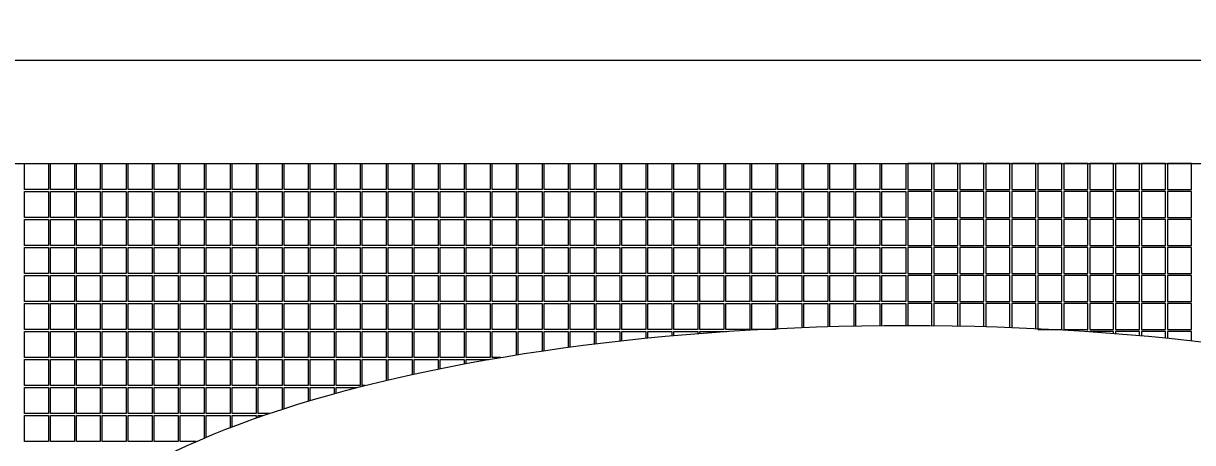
# Model space of a CAD drawing. Extents: x 365 to 1637, y -92 to 444.
# Drawn here: x 1109.69 to 1138.94, y 34.8 to 45.27 of the extents above; entities that cross this region are included whole.
import ezdxf

# ---------------------------------------------------------------- set-up
doc = ezdxf.new("R2010")
doc.units = 0
doc.layers.get('DEFPOINTS').update_dxf_attribs({"color": 252, "linetype": 'CONTINUOUS'})
for name, color, linetype, lineweight in [('-Dim_mm', 5, 'CONTINUOUS', 13), ('AA Detail', 6, 'CONTINUOUS', 20), ('ACTIVE_AREA', 6, 'CONTINUOUS', 0), ('VIEW_AREA', 44, 'CONTINUOUS', 20)]:
    doc.layers.add(name, color=color, linetype=linetype, lineweight=lineweight)
doc.styles.add('STYLE1', font='arial.ttf')
doc.dimstyles.new('LO_mm', dxfattribs={"dimtxt": 2.6666, "dimasz": 3, "dimexe": 0.5, "dimexo": 0.5, "dimgap": 0.5, "dimtad": 1, "dimzin": 4, "dimdsep": 46, "dimtxsty": 'STYLE1', "dimcen": -2.5, "dimclrd": 256, "dimclre": 256, "dimclrt": 256, "dimadec": 0, "dimazin": 0, "dimtp": 0.5, "dimtm": 0.5, "dimtfac": 1, "dimtmove": 0, "dimatfit": 1, "dimfxl": 0, "dimtolj": 1, "dimtzin": 0, "dimlwd": -1, "dimlwe": -1, "dimarcsym": 0})

# ---------------------------------------------------------------- blocks, each defined once
blk = doc.blocks.new('va')
at = {"layer": 'VIEW_AREA'}
blk.add_line((453.829, 176.903), (534.779, 176.903), dxfattribs=at)
blk = doc.blocks.new('*D222')
at = {"layer": '-Dim_mm', "transparency": 16777216}
for p, q in [((1092.812, 42.272), (1092.812, 56.264)), ((1170.762, 42.272), (1170.762, 56.264)), ((1167.762, 55.764), (1095.812, 55.764))]:
    blk.add_line(p, q, dxfattribs=at)
for points in [[(1095.812, 56.264), (1095.812, 55.264), (1092.812, 55.764)], [(1167.762, 56.264), (1167.762, 55.264), (1170.762, 55.764)]]:
    blk.add_solid(points, dxfattribs=at)
at = {"layer": 'DEFPOINTS', "color": 0, "transparency": 16777216}
for p in [(1092.812, 55.764), (1092.812, 41.772), (1170.762, 41.772)]:
    blk.add_point(p, dxfattribs=at)
at = {"layer": '-Dim_mm', "transparency": 16777216, "insert": (1131.787, 57.625), "char_height": 2.6666, "attachment_point": 5, "style": 'STYLE1'}
blk.add_mtext('\\A1;77.95 Active Area', dxfattribs=at)
blk = doc.blocks.new('*D223')
at = {"layer": '-Dim_mm', "transparency": 16777216}
for p, q in [((1090.312, 43.847), (1090.312, 62.93)), ((1173.262, 43.847), (1173.262, 62.93)), ((1170.262, 62.43), (1093.312, 62.43))]:
    blk.add_line(p, q, dxfattribs=at)
for points in [[(1093.312, 62.93), (1093.312, 61.93), (1090.312, 62.43)], [(1170.262, 62.93), (1170.262, 61.93), (1173.262, 62.43)]]:
    blk.add_solid(points, dxfattribs=at)
at = {"layer": 'DEFPOINTS', "color": 0, "transparency": 16777216}
for p in [(1090.312, 62.43), (1090.312, 43.347), (1173.262, 43.347)]:
    blk.add_point(p, dxfattribs=at)
at = {"layer": '-Dim_mm', "transparency": 16777216, "insert": (1131.787, 64.661), "char_height": 2.6666, "attachment_point": 5, "style": 'STYLE1'}
blk.add_mtext('\\A1;83.0 Viewing Area', dxfattribs=at)

msp = doc.modelspace()

# ---------------------------------------------------------------- linework, layer by layer
at = {"layer": 'AA Detail'}
msp.add_lwpolyline([(1092.812, 41.772), (1170.762, 41.772), (1170.762, 19.422), (1092.812, 19.422)], close=True, dxfattribs=at)
at = {"layer": 'ACTIVE_AREA'}
for points in [[(1110.312, 41.122), (1109.712, 41.122), (1109.712, 41.772), (1110.312, 41.772)], [(1110.962, 41.122), (1110.362, 41.122), (1110.362, 41.772), (1110.962, 41.772)], [(1111.612, 41.122), (1111.012, 41.122), (1111.012, 41.772), (1111.612, 41.772)], [(1112.262, 41.122), (1111.662, 41.122), (1111.662, 41.772), (1112.262, 41.772)], [(1112.912, 41.122), (1112.312, 41.122), (1112.312, 41.772), (1112.912, 41.772)], [(1113.562, 41.122), (1112.962, 41.122), (1112.962, 41.772), (1113.562, 41.772)], [(1114.212, 41.122), (1113.612, 41.122), (1113.612, 41.772), (1114.212, 41.772)], [(1114.862, 41.122), (1114.262, 41.122), (1114.262, 41.772), (1114.862, 41.772)], [(1115.512, 41.122), (1114.912, 41.122), (1114.912, 41.772), (1115.512, 41.772)], [(1116.162, 41.122), (1115.562, 41.122), (1115.562, 41.772), (1116.162, 41.772)], [(1116.812, 41.122), (1116.212, 41.122), (1116.212, 41.772), (1116.812, 41.772)], [(1117.462, 41.122), (1116.862, 41.122), (1116.862, 41.772), (1117.462, 41.772)], [(1118.112, 41.122), (1117.512, 41.122), (1117.512, 41.772), (1118.112, 41.772)], [(1118.762, 41.122), (1118.162, 41.122), (1118.162, 41.772), (1118.762, 41.772)], [(1119.412, 41.122), (1118.812, 41.122), (1118.812, 41.772), (1119.412, 41.772)], [(1120.062, 41.122), (1119.462, 41.122), (1119.462, 41.772), (1120.062, 41.772)], [(1120.712, 41.122), (1120.112, 41.122), (1120.112, 41.772), (1120.712, 41.772)], [(1121.362, 41.122), (1120.762, 41.122), (1120.762, 41.772), (1121.362, 41.772)], [(1122.012, 41.122), (1121.412, 41.122), (1121.412, 41.772), (1122.012, 41.772)], [(1122.662, 41.122), (1122.062, 41.122), (1122.062, 41.772), (1122.662, 41.772)], [(1123.312, 41.122), (1122.712, 41.122), (1122.712, 41.772), (1123.312, 41.772)], [(1123.962, 41.122), (1123.362, 41.122), (1123.362, 41.772), (1123.962, 41.772)], [(1124.612, 41.122), (1124.012, 41.122), (1124.012, 41.772), (1124.612, 41.772)], [(1125.262, 41.122), (1124.662, 41.122), (1124.662, 41.772), (1125.262, 41.772)], [(1125.912, 41.122), (1125.312, 41.122), (1125.312, 41.772), (1125.912, 41.772)], [(1126.562, 41.122), (1125.962, 41.122), (1125.962, 41.772), (1126.562, 41.772)], [(1127.212, 41.122), (1126.612, 41.122), (1126.612, 41.772), (1127.212, 41.772)], [(1127.862, 41.122), (1127.262, 41.122), (1127.262, 41.772), (1127.862, 41.772)], [(1128.512, 41.122), (1127.912, 41.122), (1127.912, 41.772), (1128.512, 41.772)], [(1129.162, 41.122), (1128.562, 41.122), (1128.562, 41.772), (1129.162, 41.772)], [(1129.812, 41.122), (1129.212, 41.122), (1129.212, 41.772), (1129.812, 41.772)], [(1130.462, 41.122), (1129.862, 41.122), (1129.862, 41.772), (1130.462, 41.772)], [(1131.112, 41.122), (1130.512, 41.122), (1130.512, 41.772), (1131.112, 41.772)], [(1131.762, 41.122), (1131.162, 41.122), (1131.162, 41.772), (1131.762, 41.772)], [(1131.812, 41.122), (1132.412, 41.122), (1132.412, 41.772), (1131.812, 41.772)], [(1132.462, 41.122), (1133.062, 41.122), (1133.062, 41.772), (1132.462, 41.772)], [(1133.112, 41.122), (1133.712, 41.122), (1133.712, 41.772), (1133.112, 41.772)], [(1133.762, 41.122), (1134.362, 41.122), (1134.362, 41.772), (1133.762, 41.772)], [(1134.412, 41.122), (1135.012, 41.122), (1135.012, 41.772), (1134.412, 41.772)], [(1135.062, 41.122), (1135.662, 41.122), (1135.662, 41.772), (1135.062, 41.772)], [(1135.712, 41.122), (1136.312, 41.122), (1136.312, 41.772), (1135.712, 41.772)], [(1136.362, 41.122), (1136.962, 41.122), (1136.962, 41.772), (1136.362, 41.772)], [(1137.012, 41.122), (1137.612, 41.122), (1137.612, 41.772), (1137.012, 41.772)], [(1137.662, 41.122), (1138.262, 41.122), (1138.262, 41.772), (1137.662, 41.772)], [(1138.312, 41.122), (1138.912, 41.122), (1138.912, 41.772), (1138.312, 41.772)], [(1110.312, 40.422), (1109.712, 40.422), (1109.712, 41.072), (1110.312, 41.072)], [(1110.962, 40.422), (1110.362, 40.422), (1110.362, 41.072), (1110.962, 41.072)], [(1111.612, 40.422), (1111.012, 40.422), (1111.012, 41.072), (1111.612, 41.072)], [(1112.262, 40.422), (1111.662, 40.422), (1111.662, 41.072), (1112.262, 41.072)], [(1112.912, 40.422), (1112.312, 40.422), (1112.312, 41.072), (1112.912, 41.072)], [(1113.562, 40.422), (1112.962, 40.422), (1112.962, 41.072), (1113.562, 41.072)], [(1114.212, 40.422), (1113.612, 40.422), (1113.612, 41.072), (1114.212, 41.072)], [(1114.862, 40.422), (1114.262, 40.422), (1114.262, 41.072), (1114.862, 41.072)], [(1115.512, 40.422), (1114.912, 40.422), (1114.912, 41.072), (1115.512, 41.072)], [(1116.162, 40.422), (1115.562, 40.422), (1115.562, 41.072), (1116.162, 41.072)], [(1116.812, 40.422), (1116.212, 40.422), (1116.212, 41.072), (1116.812, 41.072)], [(1117.462, 40.422), (1116.862, 40.422), (1116.862, 41.072), (1117.462, 41.072)], [(1118.112, 40.422), (1117.512, 40.422), (1117.512, 41.072), (1118.112, 41.072)], [(1118.762, 40.422), (1118.162, 40.422), (1118.162, 41.072), (1118.762, 41.072)], [(1119.412, 40.422), (1118.812, 40.422), (1118.812, 41.072), (1119.412, 41.072)], [(1120.062, 40.422), (1119.462, 40.422), (1119.462, 41.072), (1120.062, 41.072)], [(1120.712, 40.422), (1120.112, 40.422), (1120.112, 41.072), (1120.712, 41.072)], [(1121.362, 40.422), (1120.762, 40.422), (1120.762, 41.072), (1121.362, 41.072)], [(1122.012, 40.422), (1121.412, 40.422), (1121.412, 41.072), (1122.012, 41.072)], [(1122.662, 40.422), (1122.062, 40.422), (1122.062, 41.072), (1122.662, 41.072)], [(1123.312, 40.422), (1122.712, 40.422), (1122.712, 41.072), (1123.312, 41.072)], [(1123.962, 40.422), (1123.362, 40.422), (1123.362, 41.072), (1123.962, 41.072)], [(1124.612, 40.422), (1124.012, 40.422), (1124.012, 41.072), (1124.612, 41.072)], [(1125.262, 40.422), (1124.662, 40.422), (1124.662, 41.072), (1125.262, 41.072)], [(1125.912, 40.422), (1125.312, 40.422), (1125.312, 41.072), (1125.912, 41.072)], [(1126.562, 40.422), (1125.962, 40.422), (1125.962, 41.072), (1126.562, 41.072)], [(1127.212, 40.422), (1126.612, 40.422), (1126.612, 41.072), (1127.212, 41.072)], [(1127.862, 40.422), (1127.262, 40.422), (1127.262, 41.072), (1127.862, 41.072)], [(1128.512, 40.422), (1127.912, 40.422), (1127.912, 41.072), (1128.512, 41.072)], [(1129.162, 40.422), (1128.562, 40.422), (1128.562, 41.072), (1129.162, 41.072)], [(1129.812, 40.422), (1129.212, 40.422), (1129.212, 41.072), (1129.812, 41.072)], [(1130.462, 40.422), (1129.862, 40.422), (1129.862, 41.072), (1130.462, 41.072)], [(1131.112, 40.422), (1130.512, 40.422), (1130.512, 41.072), (1131.112, 41.072)], [(1131.762, 40.422), (1131.162, 40.422), (1131.162, 41.072), (1131.762, 41.072)], [(1131.812, 40.422), (1132.412, 40.422), (1132.412, 41.072), (1131.812, 41.072)], [(1132.462, 40.422), (1133.062, 40.422), (1133.062, 41.072), (1132.462, 41.072)], [(1133.112, 40.422), (1133.712, 40.422), (1133.712, 41.072), (1133.112, 41.072)], [(1133.762, 40.422), (1134.362, 40.422), (1134.362, 41.072), (1133.762, 41.072)], [(1134.412, 40.422), (1135.012, 40.422), (1135.012, 41.072), (1134.412, 41.072)], [(1135.062, 40.422), (1135.662, 40.422), (1135.662, 41.072), (1135.062, 41.072)], [(1135.712, 40.422), (1136.312, 40.422), (1136.312, 41.072), (1135.712, 41.072)], [(1136.362, 40.422), (1136.962, 40.422), (1136.962, 41.072), (1136.362, 41.072)], [(1137.012, 40.422), (1137.612, 40.422), (1137.612, 41.072), (1137.012, 41.072)], [(1137.662, 40.422), (1138.262, 40.422), (1138.262, 41.072), (1137.662, 41.072)], [(1138.312, 40.422), (1138.912, 40.422), (1138.912, 41.072), (1138.312, 41.072)], [(1110.312, 39.722), (1109.712, 39.722), (1109.712, 40.372), (1110.312, 40.372)], [(1110.962, 39.722), (1110.362, 39.722), (1110.362, 40.372), (1110.962, 40.372)], [(1111.612, 39.722), (1111.012, 39.722), (1111.012, 40.372), (1111.612, 40.372)], [(1112.262, 39.722), (1111.662, 39.722), (1111.662, 40.372), (1112.262, 40.372)], [(1112.912, 39.722), (1112.312, 39.722), (1112.312, 40.372), (1112.912, 40.372)], [(1113.562, 39.722), (1112.962, 39.722), (1112.962, 40.372), (1113.562, 40.372)], [(1114.212, 39.722), (1113.612, 39.722), (1113.612, 40.372), (1114.212, 40.372)], [(1114.862, 39.722), (1114.262, 39.722), (1114.262, 40.372), (1114.862, 40.372)], [(1115.512, 39.722), (1114.912, 39.722), (1114.912, 40.372), (1115.512, 40.372)], [(1116.162, 39.722), (1115.562, 39.722), (1115.562, 40.372), (1116.162, 40.372)], [(1116.812, 39.722), (1116.212, 39.722), (1116.212, 40.372), (1116.812, 40.372)], [(1117.462, 39.722), (1116.862, 39.722), (1116.862, 40.372), (1117.462, 40.372)], [(1118.112, 39.722), (1117.512, 39.722), (1117.512, 40.372), (1118.112, 40.372)], [(1118.762, 39.722), (1118.162, 39.722), (1118.162, 40.372), (1118.762, 40.372)], [(1119.412, 39.722), (1118.812, 39.722), (1118.812, 40.372), (1119.412, 40.372)], [(1120.062, 39.722), (1119.462, 39.722), (1119.462, 40.372), (1120.062, 40.372)], [(1120.712, 39.722), (1120.112, 39.722), (1120.112, 40.372), (1120.712, 40.372)], [(1121.362, 39.722), (1120.762, 39.722), (1120.762, 40.372), (1121.362, 40.372)], [(1122.012, 39.722), (1121.412, 39.722), (1121.412, 40.372), (1122.012, 40.372)], [(1122.662, 39.722), (1122.062, 39.722), (1122.062, 40.372), (1122.662, 40.372)], [(1123.312, 39.722), (1122.712, 39.722), (1122.712, 40.372), (1123.312, 40.372)], [(1123.962, 39.722), (1123.362, 39.722), (1123.362, 40.372), (1123.962, 40.372)], [(1124.612, 39.722), (1124.012, 39.722), (1124.012, 40.372), (1124.612, 40.372)], [(1125.262, 39.722), (1124.662, 39.722), (1124.662, 40.372), (1125.262, 40.372)], [(1125.912, 39.722), (1125.312, 39.722), (1125.312, 40.372), (1125.912, 40.372)], [(1126.562, 39.722), (1125.962, 39.722), (1125.962, 40.372), (1126.562, 40.372)], [(1127.212, 39.722), (1126.612, 39.722), (1126.612, 40.372), (1127.212, 40.372)], [(1127.862, 39.722), (1127.262, 39.722), (1127.262, 40.372), (1127.862, 40.372)], [(1128.512, 39.722), (1127.912, 39.722), (1127.912, 40.372), (1128.512, 40.372)], [(1129.162, 39.722), (1128.562, 39.722), (1128.562, 40.372), (1129.162, 40.372)], [(1129.812, 39.722), (1129.212, 39.722), (1129.212, 40.372), (1129.812, 40.372)], [(1130.462, 39.722), (1129.862, 39.722), (1129.862, 40.372), (1130.462, 40.372)], [(1131.112, 39.722), (1130.512, 39.722), (1130.512, 40.372), (1131.112, 40.372)], [(1131.762, 39.722), (1131.162, 39.722), (1131.162, 40.372), (1131.762, 40.372)], [(1131.812, 39.722), (1132.412, 39.722), (1132.412, 40.372), (1131.812, 40.372)], [(1132.462, 39.722), (1133.062, 39.722), (1133.062, 40.372), (1132.462, 40.372)], [(1133.112, 39.722), (1133.712, 39.722), (1133.712, 40.372), (1133.112, 40.372)], [(1133.762, 39.722), (1134.362, 39.722), (1134.362, 40.372), (1133.762, 40.372)], [(1134.412, 39.722), (1135.012, 39.722), (1135.012, 40.372), (1134.412, 40.372)], [(1135.062, 39.722), (1135.662, 39.722), (1135.662, 40.372), (1135.062, 40.372)], [(1135.712, 39.722), (1136.312, 39.722), (1136.312, 40.372), (1135.712, 40.372)], [(1136.362, 39.722), (1136.962, 39.722), (1136.962, 40.372), (1136.362, 40.372)], [(1137.012, 39.722), (1137.612, 39.722), (1137.612, 40.372), (1137.012, 40.372)], [(1137.662, 39.722), (1138.262, 39.722), (1138.262, 40.372), (1137.662, 40.372)], [(1138.312, 39.722), (1138.912, 39.722), (1138.912, 40.372), (1138.312, 40.372)], [(1110.312, 39.022), (1109.712, 39.022), (1109.712, 39.672), (1110.312, 39.672)], [(1110.962, 39.022), (1110.362, 39.022), (1110.362, 39.672), (1110.962, 39.672)], [(1111.612, 39.022), (1111.012, 39.022), (1111.012, 39.672), (1111.612, 39.672)], [(1112.262, 39.022), (1111.662, 39.022), (1111.662, 39.672), (1112.262, 39.672)], [(1112.912, 39.022), (1112.312, 39.022), (1112.312, 39.672), (1112.912, 39.672)], [(1113.562, 39.022), (1112.962, 39.022), (1112.962, 39.672), (1113.562, 39.672)], [(1114.212, 39.022), (1113.612, 39.022), (1113.612, 39.672), (1114.212, 39.672)], [(1114.862, 39.022), (1114.262, 39.022), (1114.262, 39.672), (1114.862, 39.672)], [(1115.512, 39.022), (1114.912, 39.022), (1114.912, 39.672), (1115.512, 39.672)], [(1116.162, 39.022), (1115.562, 39.022), (1115.562, 39.672), (1116.162, 39.672)], [(1116.812, 39.022), (1116.212, 39.022), (1116.212, 39.672), (1116.812, 39.672)], [(1117.462, 39.022), (1116.862, 39.022), (1116.862, 39.672), (1117.462, 39.672)], [(1118.112, 39.022), (1117.512, 39.022), (1117.512, 39.672), (1118.112, 39.672)], [(1118.762, 39.022), (1118.162, 39.022), (1118.162, 39.672), (1118.762, 39.672)], [(1119.412, 39.022), (1118.812, 39.022), (1118.812, 39.672), (1119.412, 39.672)], [(1120.062, 39.022), (1119.462, 39.022), (1119.462, 39.672), (1120.062, 39.672)], [(1120.712, 39.022), (1120.112, 39.022), (1120.112, 39.672), (1120.712, 39.672)], [(1121.362, 39.022), (1120.762, 39.022), (1120.762, 39.672), (1121.362, 39.672)], [(1122.012, 39.022), (1121.412, 39.022), (1121.412, 39.672), (1122.012, 39.672)], [(1122.662, 39.022), (1122.062, 39.022), (1122.062, 39.672), (1122.662, 39.672)], [(1123.312, 39.022), (1122.712, 39.022), (1122.712, 39.672), (1123.312, 39.672)], [(1123.962, 39.022), (1123.362, 39.022), (1123.362, 39.672), (1123.962, 39.672)], [(1124.612, 39.022), (1124.012, 39.022), (1124.012, 39.672), (1124.612, 39.672)], [(1125.262, 39.022), (1124.662, 39.022), (1124.662, 39.672), (1125.262, 39.672)], [(1125.912, 39.022), (1125.312, 39.022), (1125.312, 39.672), (1125.912, 39.672)], [(1126.562, 39.022), (1125.962, 39.022), (1125.962, 39.672), (1126.562, 39.672)], [(1127.212, 39.022), (1126.612, 39.022), (1126.612, 39.672), (1127.212, 39.672)], [(1127.862, 39.022), (1127.262, 39.022), (1127.262, 39.672), (1127.862, 39.672)], [(1128.512, 39.022), (1127.912, 39.022), (1127.912, 39.672), (1128.512, 39.672)], [(1129.162, 39.022), (1128.562, 39.022), (1128.562, 39.672), (1129.162, 39.672)], [(1129.812, 39.022), (1129.212, 39.022), (1129.212, 39.672), (1129.812, 39.672)], [(1130.462, 39.022), (1129.862, 39.022), (1129.862, 39.672), (1130.462, 39.672)], [(1131.112, 39.022), (1130.512, 39.022), (1130.512, 39.672), (1131.112, 39.672)], [(1131.762, 39.022), (1131.162, 39.022), (1131.162, 39.672), (1131.762, 39.672)], [(1131.812, 39.022), (1132.412, 39.022), (1132.412, 39.672), (1131.812, 39.672)], [(1132.462, 39.022), (1133.062, 39.022), (1133.062, 39.672), (1132.462, 39.672)], [(1133.112, 39.022), (1133.712, 39.022), (1133.712, 39.672), (1133.112, 39.672)], [(1133.762, 39.022), (1134.362, 39.022), (1134.362, 39.672), (1133.762, 39.672)], [(1134.412, 39.022), (1135.012, 39.022), (1135.012, 39.672), (1134.412, 39.672)], [(1135.062, 39.022), (1135.662, 39.022), (1135.662, 39.672), (1135.062, 39.672)], [(1135.712, 39.022), (1136.312, 39.022), (1136.312, 39.672), (1135.712, 39.672)], [(1136.362, 39.022), (1136.962, 39.022), (1136.962, 39.672), (1136.362, 39.672)], [(1137.012, 39.022), (1137.612, 39.022), (1137.612, 39.672), (1137.012, 39.672)], [(1137.662, 39.022), (1138.262, 39.022), (1138.262, 39.672), (1137.662, 39.672)], [(1138.312, 39.022), (1138.912, 39.022), (1138.912, 39.672), (1138.312, 39.672)], [(1110.312, 38.322), (1109.712, 38.322), (1109.712, 38.972), (1110.312, 38.972)], [(1110.962, 38.322), (1110.362, 38.322), (1110.362, 38.972), (1110.962, 38.972)], [(1111.612, 38.322), (1111.012, 38.322), (1111.012, 38.972), (1111.612, 38.972)], [(1112.262, 38.322), (1111.662, 38.322), (1111.662, 38.972), (1112.262, 38.972)], [(1112.912, 38.322), (1112.312, 38.322), (1112.312, 38.972), (1112.912, 38.972)], [(1113.562, 38.322), (1112.962, 38.322), (1112.962, 38.972), (1113.562, 38.972)], [(1114.212, 38.322), (1113.612, 38.322), (1113.612, 38.972), (1114.212, 38.972)], [(1114.862, 38.322), (1114.262, 38.322), (1114.262, 38.972), (1114.862, 38.972)], [(1115.512, 38.322), (1114.912, 38.322), (1114.912, 38.972), (1115.512, 38.972)], [(1116.162, 38.322), (1115.562, 38.322), (1115.562, 38.972), (1116.162, 38.972)], [(1116.812, 38.322), (1116.212, 38.322), (1116.212, 38.972), (1116.812, 38.972)], [(1117.462, 38.322), (1116.862, 38.322), (1116.862, 38.972), (1117.462, 38.972)], [(1118.112, 38.322), (1117.512, 38.322), (1117.512, 38.972), (1118.112, 38.972)], [(1118.762, 38.322), (1118.162, 38.322), (1118.162, 38.972), (1118.762, 38.972)], [(1119.412, 38.322), (1118.812, 38.322), (1118.812, 38.972), (1119.412, 38.972)], [(1120.062, 38.322), (1119.462, 38.322), (1119.462, 38.972), (1120.062, 38.972)], [(1120.712, 38.322), (1120.112, 38.322), (1120.112, 38.972), (1120.712, 38.972)], [(1121.362, 38.322), (1120.762, 38.322), (1120.762, 38.972), (1121.362, 38.972)], [(1122.012, 38.322), (1121.412, 38.322), (1121.412, 38.972), (1122.012, 38.972)], [(1122.662, 38.322), (1122.062, 38.322), (1122.062, 38.972), (1122.662, 38.972)], [(1123.312, 38.322), (1122.712, 38.322), (1122.712, 38.972), (1123.312, 38.972)], [(1123.962, 38.322), (1123.362, 38.322), (1123.362, 38.972), (1123.962, 38.972)], [(1124.612, 38.322), (1124.012, 38.322), (1124.012, 38.972), (1124.612, 38.972)], [(1125.262, 38.322), (1124.662, 38.322), (1124.662, 38.972), (1125.262, 38.972)], [(1125.912, 38.322), (1125.312, 38.322), (1125.312, 38.972), (1125.912, 38.972)], [(1126.562, 38.322), (1125.962, 38.322), (1125.962, 38.972), (1126.562, 38.972)], [(1127.212, 38.322), (1126.612, 38.322), (1126.612, 38.972), (1127.212, 38.972)], [(1127.862, 38.322), (1127.262, 38.322), (1127.262, 38.972), (1127.862, 38.972)], [(1128.512, 38.322), (1127.912, 38.322), (1127.912, 38.972), (1128.512, 38.972)], [(1129.162, 38.322), (1128.562, 38.322), (1128.562, 38.972), (1129.162, 38.972)], [(1129.812, 38.322), (1129.212, 38.322), (1129.212, 38.972), (1129.812, 38.972)], [(1130.462, 38.322), (1129.862, 38.322), (1129.862, 38.972), (1130.462, 38.972)], [(1131.112, 38.322), (1130.512, 38.322), (1130.512, 38.972), (1131.112, 38.972)], [(1131.762, 38.322), (1131.162, 38.322), (1131.162, 38.972), (1131.762, 38.972)], [(1131.812, 38.322), (1132.412, 38.322), (1132.412, 38.972), (1131.812, 38.972)], [(1132.462, 38.322), (1133.062, 38.322), (1133.062, 38.972), (1132.462, 38.972)], [(1133.112, 38.322), (1133.712, 38.322), (1133.712, 38.972), (1133.112, 38.972)], [(1133.762, 38.322), (1134.362, 38.322), (1134.362, 38.972), (1133.762, 38.972)], [(1134.412, 38.322), (1135.012, 38.322), (1135.012, 38.972), (1134.412, 38.972)], [(1135.062, 38.322), (1135.662, 38.322), (1135.662, 38.972), (1135.062, 38.972)], [(1135.712, 38.322), (1136.312, 38.322), (1136.312, 38.972), (1135.712, 38.972)], [(1136.362, 38.322), (1136.962, 38.322), (1136.962, 38.972), (1136.362, 38.972)], [(1137.012, 38.322), (1137.612, 38.322), (1137.612, 38.972), (1137.012, 38.972)], [(1137.662, 38.322), (1138.262, 38.322), (1138.262, 38.972), (1137.662, 38.972)], [(1138.312, 38.322), (1138.912, 38.322), (1138.912, 38.972), (1138.312, 38.972)], [(1110.312, 37.622), (1109.712, 37.622), (1109.712, 38.272), (1110.312, 38.272)], [(1110.962, 37.622), (1110.362, 37.622), (1110.362, 38.272), (1110.962, 38.272)], [(1111.612, 37.622), (1111.012, 37.622), (1111.012, 38.272), (1111.612, 38.272)], [(1112.262, 37.622), (1111.662, 37.622), (1111.662, 38.272), (1112.262, 38.272)], [(1112.912, 37.622), (1112.312, 37.622), (1112.312, 38.272), (1112.912, 38.272)], [(1113.562, 37.622), (1112.962, 37.622), (1112.962, 38.272), (1113.562, 38.272)], [(1114.212, 37.622), (1113.612, 37.622), (1113.612, 38.272), (1114.212, 38.272)], [(1114.862, 37.622), (1114.262, 37.622), (1114.262, 38.272), (1114.862, 38.272)], [(1115.512, 37.622), (1114.912, 37.622), (1114.912, 38.272), (1115.512, 38.272)], [(1116.162, 37.622), (1115.562, 37.622), (1115.562, 38.272), (1116.162, 38.272)], [(1116.812, 37.622), (1116.212, 37.622), (1116.212, 38.272), (1116.812, 38.272)], [(1117.462, 37.622), (1116.862, 37.622), (1116.862, 38.272), (1117.462, 38.272)], [(1118.112, 37.622), (1117.512, 37.622), (1117.512, 38.272), (1118.112, 38.272)], [(1118.762, 37.622), (1118.162, 37.622), (1118.162, 38.272), (1118.762, 38.272)], [(1119.412, 37.622), (1118.812, 37.622), (1118.812, 38.272), (1119.412, 38.272)], [(1120.062, 37.622), (1119.462, 37.622), (1119.462, 38.272), (1120.062, 38.272)], [(1120.712, 37.622), (1120.112, 37.622), (1120.112, 38.272), (1120.712, 38.272)], [(1121.362, 37.622), (1120.762, 37.622), (1120.762, 38.272), (1121.362, 38.272)], [(1122.012, 37.622), (1121.412, 37.622), (1121.412, 38.272), (1122.012, 38.272)], [(1122.662, 37.622), (1122.062, 37.622), (1122.062, 38.272), (1122.662, 38.272)], [(1123.312, 37.622), (1122.712, 37.622), (1122.712, 38.272), (1123.312, 38.272)], [(1123.962, 37.622), (1123.362, 37.622), (1123.362, 38.272), (1123.962, 38.272)], [(1124.612, 37.622), (1124.012, 37.622), (1124.012, 38.272), (1124.612, 38.272)], [(1125.262, 37.622), (1124.662, 37.622), (1124.662, 38.272), (1125.262, 38.272)], [(1125.912, 37.622), (1125.312, 37.622), (1125.312, 38.272), (1125.912, 38.272)], [(1126.562, 37.622), (1125.962, 37.622), (1125.962, 38.272), (1126.562, 38.272)], [(1127.212, 37.622), (1126.612, 37.622), (1126.612, 38.272), (1127.212, 38.272)], [(1127.862, 37.622), (1127.262, 37.622), (1127.262, 38.272), (1127.862, 38.272)], [(1128.512, 37.622), (1127.912, 37.622), (1127.912, 38.272), (1128.512, 38.272)], [(1135.062, 37.622), (1135.662, 37.622), (1135.662, 38.272), (1135.062, 38.272)], [(1135.712, 37.622), (1136.312, 37.622), (1136.312, 38.272), (1135.712, 38.272)], [(1136.362, 37.622), (1136.962, 37.622), (1136.962, 38.272), (1136.362, 38.272)], [(1137.012, 37.622), (1137.612, 37.622), (1137.612, 38.272), (1137.012, 38.272)], [(1137.662, 37.622), (1138.262, 37.622), (1138.262, 38.272), (1137.662, 38.272)], [(1138.312, 37.622), (1138.912, 37.622), (1138.912, 38.272), (1138.312, 38.272)], [(1110.312, 36.922), (1109.712, 36.922), (1109.712, 37.572), (1110.312, 37.572)], [(1110.962, 36.922), (1110.362, 36.922), (1110.362, 37.572), (1110.962, 37.572)], [(1111.612, 36.922), (1111.012, 36.922), (1111.012, 37.572), (1111.612, 37.572)], [(1112.262, 36.922), (1111.662, 36.922), (1111.662, 37.572), (1112.262, 37.572)], [(1112.912, 36.922), (1112.312, 36.922), (1112.312, 37.572), (1112.912, 37.572)], [(1113.562, 36.922), (1112.962, 36.922), (1112.962, 37.572), (1113.562, 37.572)], [(1114.212, 36.922), (1113.612, 36.922), (1113.612, 37.572), (1114.212, 37.572)], [(1114.862, 36.922), (1114.262, 36.922), (1114.262, 37.572), (1114.862, 37.572)], [(1115.512, 36.922), (1114.912, 36.922), (1114.912, 37.572), (1115.512, 37.572)], [(1116.162, 36.922), (1115.562, 36.922), (1115.562, 37.572), (1116.162, 37.572)], [(1116.812, 36.922), (1116.212, 36.922), (1116.212, 37.572), (1116.812, 37.572)], [(1117.462, 36.922), (1116.862, 36.922), (1116.862, 37.572), (1117.462, 37.572)], [(1118.112, 36.922), (1117.512, 36.922), (1117.512, 37.572), (1118.112, 37.572)], [(1118.762, 36.922), (1118.162, 36.922), (1118.162, 37.572), (1118.762, 37.572)], [(1119.412, 36.922), (1118.812, 36.922), (1118.812, 37.572), (1119.412, 37.572)], [(1120.062, 36.922), (1119.462, 36.922), (1119.462, 37.572), (1120.062, 37.572)], [(1120.712, 36.922), (1120.112, 36.922), (1120.112, 37.572), (1120.712, 37.572)], [(1121.362, 36.922), (1120.762, 36.922), (1120.762, 37.572), (1121.362, 37.572)], [(1110.312, 36.222), (1109.712, 36.222), (1109.712, 36.872), (1110.312, 36.872)], [(1110.962, 36.222), (1110.362, 36.222), (1110.362, 36.872), (1110.962, 36.872)], [(1111.612, 36.222), (1111.012, 36.222), (1111.012, 36.872), (1111.612, 36.872)], [(1112.262, 36.222), (1111.662, 36.222), (1111.662, 36.872), (1112.262, 36.872)], [(1112.912, 36.222), (1112.312, 36.222), (1112.312, 36.872), (1112.912, 36.872)], [(1113.562, 36.222), (1112.962, 36.222), (1112.962, 36.872), (1113.562, 36.872)], [(1114.212, 36.222), (1113.612, 36.222), (1113.612, 36.872), (1114.212, 36.872)], [(1114.862, 36.222), (1114.262, 36.222), (1114.262, 36.872), (1114.862, 36.872)], [(1115.512, 36.222), (1114.912, 36.222), (1114.912, 36.872), (1115.512, 36.872)], [(1116.162, 36.222), (1115.562, 36.222), (1115.562, 36.872), (1116.162, 36.872)], [(1116.812, 36.222), (1116.212, 36.222), (1116.212, 36.872), (1116.812, 36.872)], [(1117.462, 36.222), (1116.862, 36.222), (1116.862, 36.872), (1117.462, 36.872)], [(1118.112, 36.222), (1117.512, 36.222), (1117.512, 36.872), (1118.112, 36.872)], [(1110.312, 35.522), (1109.712, 35.522), (1109.712, 36.172), (1110.312, 36.172)], [(1110.962, 35.522), (1110.362, 35.522), (1110.362, 36.172), (1110.962, 36.172)], [(1111.612, 35.522), (1111.012, 35.522), (1111.012, 36.172), (1111.612, 36.172)], [(1112.262, 35.522), (1111.662, 35.522), (1111.662, 36.172), (1112.262, 36.172)], [(1112.912, 35.522), (1112.312, 35.522), (1112.312, 36.172), (1112.912, 36.172)], [(1113.562, 35.522), (1112.962, 35.522), (1112.962, 36.172), (1113.562, 36.172)], [(1114.212, 35.522), (1113.612, 35.522), (1113.612, 36.172), (1114.212, 36.172)], [(1114.862, 35.522), (1114.262, 35.522), (1114.262, 36.172), (1114.862, 36.172)], [(1115.512, 35.522), (1114.912, 35.522), (1114.912, 36.172), (1115.512, 36.172)], [(1110.312, 34.822), (1109.712, 34.822), (1109.712, 35.472), (1110.312, 35.472)], [(1110.962, 34.822), (1110.362, 34.822), (1110.362, 35.472), (1110.962, 35.472)], [(1111.612, 34.822), (1111.012, 34.822), (1111.012, 35.472), (1111.612, 35.472)], [(1112.262, 34.822), (1111.662, 34.822), (1111.662, 35.472), (1112.262, 35.472)], [(1112.912, 34.822), (1112.312, 34.822), (1112.312, 35.472), (1112.912, 35.472)], [(1113.562, 34.822), (1112.962, 34.822), (1112.962, 35.472), (1113.562, 35.472)]]:
    msp.add_lwpolyline(points, close=True, dxfattribs=at)
for points in [[(1128.562, 37.646), (1128.562, 38.272), (1129.162, 38.272), (1129.162, 37.672)], [(1129.212, 37.673), (1129.212, 38.272), (1129.812, 38.272), (1129.812, 37.694)], [(1129.862, 37.695), (1129.862, 38.272), (1130.462, 38.272), (1130.462, 37.709)], [(1130.512, 37.71), (1130.512, 38.272), (1131.112, 38.272), (1131.112, 37.719)], [(1131.162, 37.719), (1131.162, 38.272), (1131.762, 38.272), (1131.762, 37.722)], [(1132.412, 37.719), (1132.412, 38.272), (1131.812, 38.272), (1131.812, 37.722)], [(1133.062, 37.71), (1133.062, 38.272), (1132.462, 38.272), (1132.462, 37.719)], [(1133.712, 37.695), (1133.712, 38.272), (1133.112, 38.272), (1133.112, 37.709)], [(1134.362, 37.673), (1134.362, 38.272), (1133.762, 38.272), (1133.762, 37.694)], [(1135.012, 37.646), (1135.012, 38.272), (1134.412, 38.272), (1134.412, 37.672)], [(1121.624, 36.922), (1121.412, 36.922), (1121.412, 37.572), (1122.012, 37.572), (1122.012, 36.985)], [(1122.062, 36.993), (1122.062, 37.572), (1122.662, 37.572), (1122.662, 37.085)], [(1122.712, 37.092), (1122.712, 37.572), (1123.312, 37.572), (1123.312, 37.176)], [(1123.362, 37.183), (1123.362, 37.572), (1123.962, 37.572), (1123.962, 37.259)], [(1124.012, 37.266), (1124.012, 37.572), (1124.612, 37.572), (1124.612, 37.335)], [(1124.662, 37.341), (1124.662, 37.572), (1125.262, 37.572), (1125.262, 37.404)], [(1125.312, 37.409), (1125.312, 37.572), (1125.912, 37.572), (1125.912, 37.465)], [(1125.962, 37.47), (1125.962, 37.572), (1126.562, 37.572), (1126.562, 37.52)], [(1126.612, 37.524), (1126.612, 37.572), (1127.212, 37.572), (1127.212, 37.567)], [(1127.262, 37.571), (1127.262, 37.572), (1127.281, 37.572)], [(1136.312, 37.571), (1136.312, 37.572), (1136.294, 37.572)], [(1136.962, 37.524), (1136.962, 37.572), (1136.362, 37.572), (1136.362, 37.567)], [(1137.612, 37.47), (1137.612, 37.572), (1137.012, 37.572), (1137.012, 37.52)], [(1138.262, 37.409), (1138.262, 37.572), (1137.662, 37.572), (1137.662, 37.465)], [(1138.912, 37.341), (1138.912, 37.572), (1138.312, 37.572), (1138.312, 37.404)], [(1118.238, 36.222), (1118.162, 36.222), (1118.162, 36.872), (1118.762, 36.872), (1118.762, 36.35)], [(1118.812, 36.361), (1118.812, 36.872), (1119.412, 36.872), (1119.412, 36.497)], [(1119.462, 36.508), (1119.462, 36.872), (1120.062, 36.872), (1120.062, 36.634)], [(1120.112, 36.644), (1120.112, 36.872), (1120.712, 36.872), (1120.712, 36.761)], [(1120.762, 36.77), (1120.762, 36.872), (1121.331, 36.872)], [(1115.835, 35.522), (1115.562, 35.522), (1115.562, 36.172), (1116.162, 36.172), (1116.162, 35.63)], [(1116.212, 35.646), (1116.212, 36.172), (1116.812, 36.172), (1116.812, 35.832)], [(1116.862, 35.847), (1116.862, 36.172), (1117.462, 36.172), (1117.462, 36.018)], [(1117.512, 36.032), (1117.512, 36.172), (1118.041, 36.172)], [(1114.012, 34.822), (1113.612, 34.822), (1113.612, 35.472), (1114.212, 35.472), (1114.212, 34.908)], [(1114.262, 34.93), (1114.262, 35.472), (1114.862, 35.472), (1114.862, 35.171)], [(1114.912, 35.191), (1114.912, 35.472), (1115.512, 35.472), (1115.512, 35.411)], [(1115.562, 35.428), (1115.562, 35.472), (1115.688, 35.472)]]:
    msp.add_lwpolyline(points, dxfattribs=at)
msp.add_ellipse((1131.787, 30.597), major_axis=(-22.075, 0), ratio=0.322761, dxfattribs=at)

# ---------------------------------------------------------------- block references
at = {"layer": '-Dim_mm'}
msp.add_blockref('va', (637.483, -132.556), dxfattribs=at)

# ---------------------------------------------------------------- dimensions: what is measured, and where the dimension line sits
for base, p1, p2, text, override, picture, middle in [((1090.312224546, 62.430242684), (1173.262224546, 43.347042684), (1090.312224546, 43.347042684), '<> Viewing Area', {"dimdec": 1}, '*D223', (1131.787224546, 64.660986136)), ((1092.812, 55.764), (1170.762, 41.772), (1092.812, 41.772), '<> Active Area', {"dimdec": 2}, '*D222', (1131.787, 57.625))]:
    dim = msp.add_linear_dim(base=base, p1=p1, p2=p2, text=text, dimstyle='LO_mm', override=override, dxfattribs=at)
    dim.commit()
    dim.dimension.update_dxf_attribs({"geometry": picture, "text_midpoint": middle})

doc.saveas('drawing.dxf')
